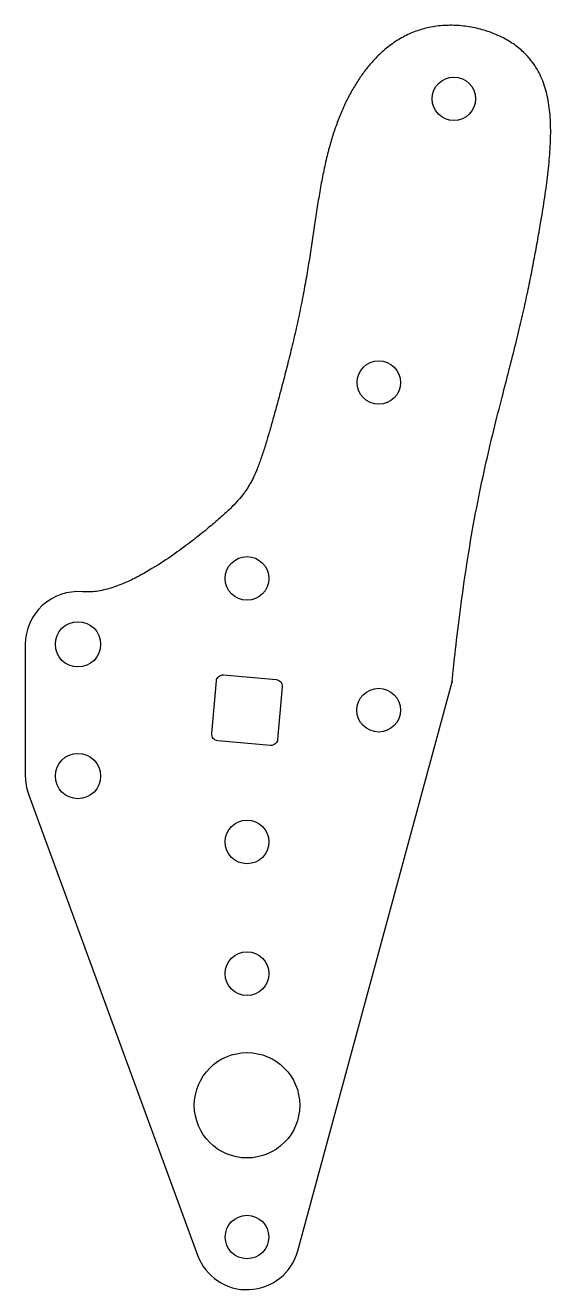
# Model space of a CAD drawing. Header units: inches. Extents: x -0.15 to 1.84, y -2.2 to 2.6.
import ezdxf

# ---------------------------------------------------------------- set-up
doc = ezdxf.new("R2010")
doc.units = ezdxf.units.IN
doc.header["$MEASUREMENT"] = 0

msp = doc.modelspace()

# ---------------------------------------------------------------- linework, layer by layer
msp.add_lwpolyline([(0.0621, 0.4493, 0.439126), (-0.1547, 0.25), (-0.1547, -0.25, 0.088067), (-0.1425, -0.3188), (0.499, -2.0688, 0.731226), (0.8798, -2.0523), (1.4655, 0.1081)], format="xyb")
msp.add_lwpolyline([(0.8205, 0.0889), (0.8028, -0.1111, -0.414214), (0.7757, -0.1338), (0.5757, -0.116, -0.414214), (0.553, -0.0889), (0.5707, 0.1111, -0.414214), (0.5978, 0.1338), (0.7978, 0.116, -0.414214)], format="xyb", close=True)
for centre, radius in [((1.4721, 2.3211), 0.0825), ((1.1868, 1.2437), 0.0825), ((0.6868, 0.5), 0.083), ((0.0453, 0.25), 0.086), ((1.1868, 0), 0.083), ((0.0453, -0.25), 0.086), ((0.6868, -0.5), 0.083), ((0.6868, -1), 0.083), ((0.6868, -1.5), 0.2), ((0.6868, -2), 0.0825)]:
    msp.add_circle(centre, radius)
msp.add_open_spline([(1.4655, 0.1081), (1.4655, 0.1088), (1.5236, 0.7639), (1.7155, 1.3611), (1.7887, 1.7772), (1.8657, 2.1972), (1.8156, 2.5131), (1.4839, 2.6441), (1.1761, 2.5593), (0.9603, 2.1625), (0.9383, 1.6497), (0.7815, 1.0956), (0.7103, 0.8171), (0.6043, 0.7396), (0.22, 0.4359), (0.0621, 0.4493)], degree=4)

doc.saveas('drawing.dxf')
